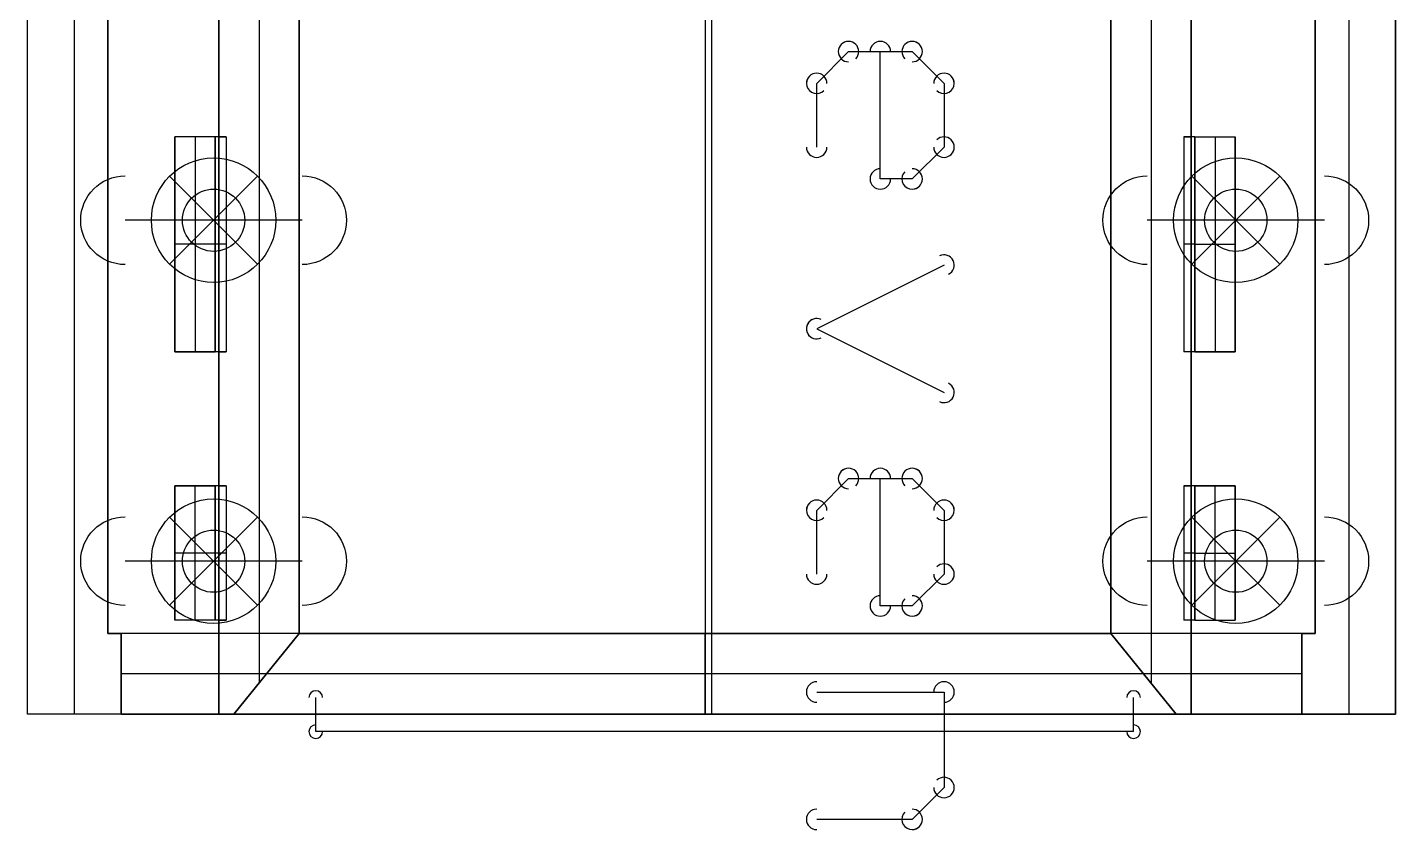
# Model space of a CAD drawing. Header units: inches. Extents: x 0 to 2.1, y -0.07 to 2.7.
# Drawn here: x 0.4353 to 0.8369, y 1.0713 to 1.3066 of the extents above; entities that cross this region are included whole.
import ezdxf

# ---------------------------------------------------------------- set-up
doc = ezdxf.new("R2010")
doc.units = ezdxf.units.IN
doc.header["$LTSCALE"] = 0.03937
doc.header["$MEASUREMENT"] = 0
for name, color, linetype, true_color in [('freetronics11$components', 254, 'Continuous', 0xe6e6e6), ('freetronics11$dxf$0', 18, 'Continuous', 0x000000), ('freetronics11$old_freetronics11$pcb', 96, 'Continuous', 0x007f00), ('freetronics11$pads$bottom', 30, 'Continuous', 0xff7f00), ('freetronics11$screen', 52, 'Continuous', 0xd7d71f)]:
    doc.layers.add(name, color=color, linetype=linetype, true_color=true_color)

# ---------------------------------------------------------------- blocks, each defined once
blk = doc.blocks.new('LONGP100')
at = {"layer": 'freetronics11$dxf$0', "color": 0, "linetype": 'ByBlock', "lineweight": -2}
blk.add_line((-0.5, 0), (0.5, 0), dxfattribs=at)
for centre, start, end in [((-0.5, 0), 90, 270), ((0.5, 0), 270, 90)]:
    blk.add_arc(centre, 0.25, start, end, dxfattribs=at)

msp = doc.modelspace()

# ---------------------------------------------------------------- linework, layer by layer
at = {"layer": 'freetronics11$components'}
for p, q in [((0.49, 1.25, 0.0443), (0.47709, 1.26291)), ((0.50291, 1.26291), (0.47709, 1.23709)), ((0.50291, 1.23709), (0.47709, 1.26291)), ((0.49, 1.25, 0.0443), (0.50291, 1.26291)), ((0.79, 1.25, 0.0443), (0.77709, 1.26291)), ((0.80291, 1.26291), (0.77709, 1.23709)), ((0.80291, 1.23709), (0.77709, 1.26291)), ((0.79, 1.25, 0.0443), (0.80291, 1.26291)), ((0.49, 1.25, 0.0443), (0.47709, 1.23709)), ((0.49, 1.25, 0.0443), (0.50291, 1.23709)), ((0.79, 1.25, 0.0443), (0.77709, 1.23709)), ((0.79, 1.25, 0.0443), (0.80291, 1.23709)), ((0.49, 1.15, 0.0443), (0.47709, 1.16291)), ((0.50291, 1.16291), (0.47709, 1.13709)), ((0.50291, 1.13709), (0.47709, 1.16291)), ((0.49, 1.15, 0.0443), (0.50291, 1.16291)), ((0.79, 1.15, 0.0443), (0.77709, 1.16291)), ((0.80291, 1.16291), (0.77709, 1.13709)), ((0.80291, 1.13709), (0.77709, 1.16291)), ((0.79, 1.15, 0.0443), (0.80291, 1.16291)), ((0.49, 1.15, 0.0443), (0.47709, 1.13709)), ((0.49, 1.15, 0.0443), (0.50291, 1.13709)), ((0.79, 1.15, 0.0443), (0.77709, 1.13709)), ((0.79, 1.15, 0.0443), (0.80291, 1.13709))]:
    msp.add_line(p, q, dxfattribs=at)
for centre, radius in [((0.49, 1.25), 0.01826), ((0.79, 1.25), 0.01826), ((0.49, 1.25, 0.02215), 0.00913), ((0.79, 1.25, 0.02215), 0.00913), ((0.49, 1.15), 0.01826), ((0.79, 1.15), 0.01826), ((0.49, 1.15, 0.02215), 0.00913), ((0.79, 1.15, 0.02215), 0.00913)]:
    msp.add_circle(centre, radius, dxfattribs=at)
at = {"layer": 'freetronics11$old_freetronics11$pcb', "color": 18, "true_color": 0x050505}
for p, q in [((0.43534, 1.10514, -0.2756), (0.43534, 2.50672, -0.2756)), ((0.43534, 1.10514, -0.063), (0.43534, 2.50672, -0.063)), ((0.43534, 1.10514, -0.1693), (0.43534, 2.50672, -0.1693)), ((0.44912, 2.50672, -0.2756), (0.44912, 1.10514, -0.2756)), ((0.82314, 2.50672, -0.2756), (0.82314, 1.10514, -0.2756)), ((0.83692, 2.50672, -0.063), (0.83692, 1.10514, -0.063)), ((0.83692, 1.10514, -0.2756), (0.83692, 2.50672, -0.2756)), ((0.83692, 2.50672, -0.1693), (0.83692, 1.10514, -0.1693)), ((0.45897, 2.4831, -0.2756), (0.45897, 1.12877, -0.2756)), ((0.45897, 1.12877, -0.08662), (0.45897, 2.4831, -0.08662)), ((0.45897, 1.12877, -0.18111), (0.45897, 2.4831, -0.18111)), ((0.8133, 2.4831, -0.08662), (0.8133, 1.12877, -0.08662)), ((0.8133, 1.12877, -0.2756), (0.8133, 2.4831, -0.2756)), ((0.8133, 2.4831, -0.18111), (0.8133, 1.12877, -0.18111)), ((0.63613, 2.44766, -0.063), (0.63613, 1.10514, -0.063)), ((0.63613, 2.42404, -0.08662), (0.63613, 1.12877, -0.08662)), ((0.49152, 1.27443, -0.31891), (0.49152, 1.3138, -0.31891)), ((0.49152, 1.3138, -0.32481), (0.49152, 1.27443, -0.32481)), ((0.49152, 1.27443, -0.32186), (0.49152, 1.3138, -0.32186)), ((0.77695, 1.27443, -0.32481), (0.77695, 1.3138, -0.32481)), ((0.77695, 1.3138, -0.31891), (0.77695, 1.27443, -0.31891)), ((0.77695, 1.3138, -0.32186), (0.77695, 1.27443, -0.32186)), ((0.49152, 1.29412, -0.31891), (0.49152, 1.29412, -0.32481)), ((0.77695, 1.29412, -0.31891), (0.77695, 1.29412, -0.32481)), ((0.49152, 1.27443, -0.32481), (0.49152, 1.27443, -0.31891)), ((0.77695, 1.27443, -0.31891), (0.77695, 1.27443, -0.32481)), ((0.77801, 1.27443, -0.23117), (0.78982, 1.27443, -0.23117)), ((0.77801, 1.21144, -0.23117), (0.77801, 1.27443, -0.23117)), ((0.78392, 1.27443, -0.23117), (0.78392, 1.21144, -0.23117)), ((0.78982, 1.27443, -0.23117), (0.78982, 1.21144, -0.23117)), ((0.77801, 1.24294, -0.23117), (0.78982, 1.24294, -0.23117)), ((0.49152, 1.17207, -0.31891), (0.49152, 1.21144, -0.31891)), ((0.49152, 1.21144, -0.31891), (0.49152, 1.21144, -0.32481)), ((0.49152, 1.21144, -0.32481), (0.49152, 1.17207, -0.32481)), ((0.49152, 1.17207, -0.32186), (0.49152, 1.21144, -0.32186)), ((0.77695, 1.17207, -0.32481), (0.77695, 1.21144, -0.32481)), ((0.77695, 1.21144, -0.32481), (0.77695, 1.21144, -0.31891)), ((0.77695, 1.21144, -0.31891), (0.77695, 1.17207, -0.31891)), ((0.77695, 1.21144, -0.32186), (0.77695, 1.17207, -0.32186)), ((0.78982, 1.21144, -0.23117), (0.77801, 1.21144, -0.23117)), ((0.49152, 1.19176, -0.31891), (0.49152, 1.19176, -0.32481)), ((0.77695, 1.19176, -0.31891), (0.77695, 1.19176, -0.32481)), ((0.49152, 1.17207, -0.32481), (0.49152, 1.17207, -0.31891)), ((0.77695, 1.17207, -0.31891), (0.77695, 1.17207, -0.32481)), ((0.78982, 1.17207, -0.23117), (0.77801, 1.17207, -0.23117)), ((0.77801, 1.17207, -0.23117), (0.77801, 1.1327, -0.23117)), ((0.78392, 1.1327, -0.23117), (0.78392, 1.17207, -0.23117)), ((0.78982, 1.1327, -0.23117), (0.78982, 1.17207, -0.23117)), ((0.77801, 1.15239, -0.23117), (0.78982, 1.15239, -0.23117)), ((0.49152, 1.1327, -0.31891), (0.49152, 1.1327, -0.32481)), ((0.49152, 1.1327, -0.32481), (0.49152, 1.10514, -0.32481)), ((0.49152, 1.10514, -0.31891), (0.49152, 1.1327, -0.31891)), ((0.49152, 1.10514, -0.32186), (0.49152, 1.1327, -0.32186)), ((0.77695, 1.1327, -0.32481), (0.77695, 1.1327, -0.31891)), ((0.77695, 1.1327, -0.31891), (0.77695, 1.10514, -0.31891)), ((0.77695, 1.10514, -0.32481), (0.77695, 1.1327, -0.32481)), ((0.77695, 1.1327, -0.32186), (0.77695, 1.10514, -0.32186)), ((0.77801, 1.1327, -0.23117), (0.78982, 1.1327, -0.23117)), ((0.45897, 1.12877, -0.2756), (0.4629, 1.12877, -0.2756)), ((0.45897, 1.12877, -0.08662), (0.45897, 1.12877, -0.2756)), ((0.8133, 1.12877, -0.08662), (0.45897, 1.12877, -0.08662)), ((0.8133, 1.12877, -0.18111), (0.45897, 1.12877, -0.18111)), ((0.4629, 1.12877, -0.2382), (0.4629, 1.12877, -0.2756)), ((0.4629, 1.10514, -0.2382), (0.4629, 1.12877, -0.2382)), ((0.4629, 1.12877, -0.2756), (0.4629, 1.10514, -0.2756)), ((0.80936, 1.12877, -0.2382), (0.4629, 1.12877, -0.2382)), ((0.4629, 1.12877, -0.2569), (0.4629, 1.10514, -0.2569)), ((0.63613, 1.12877, -0.2382), (0.63613, 1.10514, -0.2382)), ((0.63613, 1.12877, -0.08662), (0.63613, 1.12877, -0.2382)), ((0.80936, 1.10514, -0.2382), (0.80936, 1.12877, -0.2382)), ((0.80936, 1.12877, -0.2756), (0.80936, 1.12877, -0.2382)), ((0.80936, 1.10514, -0.2756), (0.80936, 1.12877, -0.2756)), ((0.80936, 1.12877, -0.2756), (0.8133, 1.12877, -0.2756)), ((0.80936, 1.12877, -0.2569), (0.80936, 1.10514, -0.2569)), ((0.8133, 1.12877, -0.2756), (0.8133, 1.12877, -0.08662)), ((0.4629, 1.11695, -0.2382), (0.4629, 1.11695, -0.2756)), ((0.80936, 1.11695, -0.2382), (0.4629, 1.11695, -0.2382)), ((0.49152, 1.11892, -0.31891), (0.49152, 1.11892, -0.32481)), ((0.77695, 1.11892, -0.31891), (0.77695, 1.11892, -0.32481)), ((0.80936, 1.11695, -0.2756), (0.80936, 1.11695, -0.2382)), ((0.4629, 1.10514, -0.2756), (0.43534, 1.10514, -0.2756)), ((0.43534, 1.10514, -0.2756), (0.43534, 1.10514, -0.063)), ((0.83692, 1.10514, -0.063), (0.43534, 1.10514, -0.063)), ((0.83692, 1.10514, -0.1693), (0.43534, 1.10514, -0.1693)), ((0.4629, 1.10514, -0.2756), (0.4629, 1.10514, -0.2382)), ((0.4629, 1.10514, -0.2382), (0.80936, 1.10514, -0.2382)), ((0.49152, 1.10514, -0.32481), (0.49152, 1.10514, -0.31891)), ((0.63613, 1.10514, -0.063), (0.63613, 1.10514, -0.2382)), ((0.77695, 1.10514, -0.31891), (0.77695, 1.10514, -0.32481)), ((0.80936, 1.10514, -0.2382), (0.80936, 1.10514, -0.2756)), ((0.80936, 1.10514, -0.2756), (0.83692, 1.10514, -0.2756)), ((0.83692, 1.10514, -0.2756), (0.83692, 1.10514, -0.063))]:
    msp.add_line(p, q, dxfattribs=at)
at = {"layer": 'freetronics11$old_freetronics11$pcb', "color": 251, "true_color": 0x696969}
for p, q in [((0.50333, 2.49763, -0.35631), (0.50333, 1.11423, -0.35631)), ((0.50333, 2.49763, -0.28741), (0.50333, 1.11423, -0.28741)), ((0.76514, 2.49763, -0.35631), (0.76514, 1.11423, -0.35631)), ((0.76514, 2.49763, -0.28741), (0.76514, 1.11423, -0.28741)), ((0.51514, 1.12877, -0.3878), (0.51514, 2.4831, -0.3878)), ((0.51514, 2.4831, -0.3878), (0.51514, 1.12877, -0.3878)), ((0.51514, 1.12877, -0.25591), (0.51514, 2.4831, -0.25591)), ((0.51514, 1.12877, -0.25591), (0.51514, 2.4831, -0.25591)), ((0.63424, 2.4831, -0.25591), (0.63424, 1.12877, -0.25591)), ((0.75333, 2.4831, -0.3878), (0.75333, 1.12877, -0.3878)), ((0.75333, 1.12877, -0.3878), (0.75333, 2.4831, -0.3878)), ((0.75333, 2.4831, -0.25591), (0.75333, 1.12877, -0.25591)), ((0.75333, 2.4831, -0.25591), (0.75333, 1.12877, -0.25591)), ((0.63424, 2.4703, -0.3878), (0.63424, 1.12877, -0.3878)), ((0.49152, 1.27443, -0.32481), (0.49152, 1.3138, -0.32481)), ((0.49152, 1.3138, -0.31891), (0.49152, 1.27443, -0.31891)), ((0.77695, 1.3138, -0.32481), (0.77695, 1.27443, -0.32481)), ((0.77695, 1.27443, -0.31891), (0.77695, 1.3138, -0.31891)), ((0.49152, 1.21144, -0.32481), (0.49152, 1.27443, -0.32481)), ((0.49152, 1.27443, -0.31891), (0.49367, 1.27443, -0.31319)), ((0.49367, 1.27443, -0.31319), (0.49367, 1.21144, -0.31319)), ((0.77481, 1.21144, -0.31319), (0.77481, 1.27443, -0.31319)), ((0.77481, 1.27443, -0.31319), (0.77695, 1.27443, -0.31891)), ((0.77695, 1.27443, -0.32481), (0.77695, 1.21144, -0.32481)), ((0.49152, 1.17207, -0.32481), (0.49152, 1.21144, -0.32481)), ((0.49367, 1.21144, -0.31319), (0.49152, 1.21144, -0.31891)), ((0.49152, 1.21144, -0.31891), (0.49152, 1.17207, -0.31891)), ((0.77695, 1.21144, -0.31891), (0.77481, 1.21144, -0.31319)), ((0.77695, 1.21144, -0.32481), (0.77695, 1.17207, -0.32481)), ((0.77695, 1.17207, -0.31891), (0.77695, 1.21144, -0.31891)), ((0.49152, 1.1327, -0.32481), (0.49152, 1.17207, -0.32481)), ((0.49152, 1.17207, -0.31891), (0.49367, 1.17207, -0.31319)), ((0.49367, 1.17207, -0.31319), (0.49367, 1.1327, -0.31319)), ((0.77481, 1.1327, -0.31319), (0.77481, 1.17207, -0.31319)), ((0.77481, 1.17207, -0.31319), (0.77695, 1.17207, -0.31891)), ((0.77695, 1.17207, -0.32481), (0.77695, 1.1327, -0.32481)), ((0.49152, 1.10514, -0.32481), (0.49152, 1.1327, -0.32481)), ((0.49367, 1.1327, -0.31319), (0.49152, 1.1327, -0.31891)), ((0.49152, 1.1327, -0.31891), (0.49152, 1.10514, -0.31891)), ((0.77695, 1.1327, -0.31891), (0.77481, 1.1327, -0.31319)), ((0.77695, 1.1327, -0.32481), (0.77695, 1.10514, -0.32481)), ((0.77695, 1.10514, -0.31891), (0.77695, 1.1327, -0.31891)), ((0.51514, 1.12877, -0.3878), (0.49595, 1.10514, -0.33662)), ((0.49595, 1.10514, -0.33662), (0.51514, 1.12877, -0.3878)), ((0.51514, 1.12877, -0.25591), (0.49595, 1.10514, -0.30709)), ((0.49595, 1.10514, -0.30709), (0.51514, 1.12877, -0.25591)), ((0.75333, 1.12877, -0.3878), (0.51514, 1.12877, -0.3878)), ((0.51514, 1.12877, -0.3878), (0.75333, 1.12877, -0.3878)), ((0.75333, 1.12877, -0.25591), (0.51514, 1.12877, -0.25591)), ((0.75333, 1.12877, -0.25591), (0.51514, 1.12877, -0.25591)), ((0.63424, 1.12877, -0.3878), (0.63424, 1.10514, -0.33662)), ((0.63424, 1.10514, -0.30709), (0.63424, 1.12877, -0.25591)), ((0.77252, 1.10514, -0.33662), (0.75333, 1.12877, -0.3878)), ((0.75333, 1.12877, -0.3878), (0.77252, 1.10514, -0.33662)), ((0.77252, 1.10514, -0.30709), (0.75333, 1.12877, -0.25591)), ((0.75333, 1.12877, -0.25591), (0.77252, 1.10514, -0.30709)), ((0.76293, 1.11695, -0.36221), (0.50555, 1.11695, -0.36221)), ((0.76293, 1.11695, -0.2815), (0.50555, 1.11695, -0.2815)), ((0.49595, 1.10514, -0.30709), (0.49152, 1.10514, -0.31891)), ((0.49152, 1.10514, -0.31891), (0.49152, 1.10514, -0.32481)), ((0.49152, 1.10514, -0.32481), (0.49595, 1.10514, -0.33662)), ((0.77695, 1.10514, -0.32186), (0.49152, 1.10514, -0.32186)), ((0.49595, 1.10514, -0.33662), (0.49152, 1.10514, -0.32481)), ((0.49152, 1.10514, -0.31891), (0.49595, 1.10514, -0.30709)), ((0.77252, 1.10514, -0.30709), (0.49595, 1.10514, -0.30709)), ((0.49595, 1.10514, -0.33662), (0.77252, 1.10514, -0.33662)), ((0.77252, 1.10514, -0.33662), (0.49595, 1.10514, -0.33662)), ((0.49595, 1.10514, -0.30709), (0.77252, 1.10514, -0.30709)), ((0.63424, 1.10514, -0.30709), (0.63424, 1.10514, -0.33662)), ((0.77695, 1.10514, -0.32481), (0.77252, 1.10514, -0.33662)), ((0.77252, 1.10514, -0.33662), (0.77695, 1.10514, -0.32481)), ((0.77695, 1.10514, -0.31891), (0.77252, 1.10514, -0.30709)), ((0.77252, 1.10514, -0.30709), (0.77695, 1.10514, -0.31891)), ((0.77695, 1.10514, -0.32481), (0.77695, 1.10514, -0.31891))]:
    msp.add_line(p, q, dxfattribs=at)
at = {"layer": 'freetronics11$old_freetronics11$pcb', "color": 254, "true_color": 0xe6e6e6}
for p, q in [((0.47865, 1.27443, -0.23117), (0.47865, 1.27443, -0.30991)), ((0.49046, 1.27443, -0.23117), (0.47865, 1.27443, -0.23117)), ((0.49046, 1.27443, -0.27799), (0.47865, 1.27443, -0.27799)), ((0.49046, 1.27443, -0.23117), (0.47865, 1.27443, -0.23117)), ((0.47865, 1.27443, -0.23117), (0.47865, 1.21144, -0.23117)), ((0.47865, 1.27443, -0.23117), (0.47865, 1.27443, -0.30991)), ((0.47865, 1.27443, -0.30991), (0.47865, 1.21144, -0.30991)), ((0.47865, 1.21144, -0.23117), (0.47865, 1.27443, -0.23117)), ((0.47865, 1.27443, -0.27054), (0.47865, 1.21144, -0.27054)), ((0.47865, 1.21144, -0.30991), (0.47865, 1.27443, -0.30991)), ((0.48456, 1.27443, -0.23117), (0.48456, 1.21144, -0.23117)), ((0.48616, 1.27443, -0.32284), (0.48616, 1.27443, -0.23117)), ((0.49046, 1.27443, -0.30962), (0.49046, 1.27443, -0.23117)), ((0.49046, 1.21144, -0.30962), (0.49046, 1.27443, -0.30962)), ((0.49046, 1.27443, -0.30962), (0.49046, 1.27443, -0.23117)), ((0.49046, 1.27443, -0.23117), (0.49046, 1.21144, -0.23117)), ((0.49046, 1.21144, -0.30962), (0.49046, 1.27443, -0.30962)), ((0.49046, 1.27443, -0.2704), (0.49046, 1.21144, -0.2704)), ((0.49046, 1.21144, -0.23117), (0.49046, 1.27443, -0.23117)), ((0.49152, 1.27443, -0.32481), (0.49152, 1.27443, -0.31891)), ((0.49152, 1.27443, -0.31891), (0.49367, 1.27443, -0.31319)), ((0.49152, 1.27443, -0.32481), (0.49152, 1.21144, -0.32481)), ((0.49367, 1.27443, -0.31319), (0.49367, 1.21144, -0.31319)), ((0.77695, 1.27443, -0.31891), (0.77481, 1.27443, -0.31319)), ((0.77481, 1.21144, -0.31319), (0.77481, 1.27443, -0.31319)), ((0.77695, 1.27443, -0.32481), (0.77695, 1.27443, -0.31891)), ((0.77695, 1.21144, -0.32481), (0.77695, 1.27443, -0.32481)), ((0.77801, 1.27443, -0.30962), (0.77801, 1.27443, -0.23117)), ((0.77801, 1.27443, -0.23117), (0.78982, 1.27443, -0.23117)), ((0.77801, 1.27443, -0.27799), (0.78982, 1.27443, -0.27799)), ((0.77801, 1.27443, -0.30962), (0.77801, 1.21144, -0.30962)), ((0.77801, 1.27443, -0.30962), (0.77801, 1.27443, -0.23117)), ((0.77801, 1.21144, -0.30962), (0.77801, 1.27443, -0.30962)), ((0.77801, 1.27443, -0.23117), (0.77801, 1.21144, -0.23117)), ((0.77801, 1.27443, -0.2704), (0.77801, 1.21144, -0.2704)), ((0.78232, 1.27443, -0.32284), (0.78232, 1.27443, -0.23117)), ((0.78982, 1.27443, -0.23117), (0.78982, 1.27443, -0.30991)), ((0.78982, 1.27443, -0.23117), (0.78982, 1.27443, -0.30991)), ((0.78982, 1.21144, -0.23117), (0.78982, 1.27443, -0.23117)), ((0.78982, 1.27443, -0.30991), (0.78982, 1.21144, -0.30991)), ((0.78982, 1.27443, -0.27054), (0.78982, 1.21144, -0.27054)), ((0.78982, 1.27443, -0.30991), (0.78982, 1.21144, -0.30991)), ((0.49046, 1.24294, -0.23117), (0.47865, 1.24294, -0.23117)), ((0.47865, 1.24294, -0.23117), (0.47865, 1.24294, -0.30991)), ((0.49046, 1.24294, -0.30962), (0.49046, 1.24294, -0.23117)), ((0.77801, 1.24294, -0.30962), (0.77801, 1.24294, -0.23117)), ((0.78982, 1.24294, -0.23117), (0.78982, 1.24294, -0.30991)), ((0.49046, 1.21144, -0.23117), (0.47865, 1.21144, -0.23117)), ((0.47865, 1.21144, -0.23117), (0.47865, 1.21144, -0.30991)), ((0.49046, 1.21144, -0.27799), (0.47865, 1.21144, -0.27799)), ((0.47865, 1.21144, -0.23117), (0.49046, 1.21144, -0.23117)), ((0.47865, 1.21144, -0.30991), (0.47865, 1.21144, -0.23117)), ((0.48616, 1.21144, -0.32284), (0.48616, 1.21144, -0.23117)), ((0.49046, 1.21144, -0.30962), (0.49046, 1.21144, -0.23117)), ((0.49046, 1.21144, -0.23117), (0.49046, 1.21144, -0.30962)), ((0.49152, 1.21144, -0.32481), (0.49152, 1.21144, -0.31891)), ((0.49152, 1.21144, -0.31891), (0.49367, 1.21144, -0.31319)), ((0.77695, 1.21144, -0.31891), (0.77481, 1.21144, -0.31319)), ((0.77695, 1.21144, -0.32481), (0.77695, 1.21144, -0.31891)), ((0.77801, 1.21144, -0.23117), (0.78982, 1.21144, -0.23117)), ((0.77801, 1.21144, -0.30962), (0.77801, 1.21144, -0.23117)), ((0.77801, 1.21144, -0.27799), (0.78982, 1.21144, -0.27799)), ((0.77801, 1.21144, -0.23117), (0.77801, 1.21144, -0.30962)), ((0.78232, 1.21144, -0.32284), (0.78232, 1.21144, -0.23117)), ((0.78982, 1.21144, -0.23117), (0.78982, 1.21144, -0.30991)), ((0.78982, 1.21144, -0.30991), (0.78982, 1.21144, -0.23117)), ((0.47865, 1.17207, -0.23117), (0.47865, 1.17207, -0.30991)), ((0.49046, 1.17207, -0.23117), (0.47865, 1.17207, -0.23117)), ((0.49046, 1.17207, -0.27799), (0.47865, 1.17207, -0.27799)), ((0.47865, 1.17207, -0.23117), (0.49046, 1.17207, -0.23117)), ((0.47865, 1.1327, -0.23117), (0.47865, 1.17207, -0.23117)), ((0.47865, 1.17207, -0.23117), (0.47865, 1.1327, -0.23117)), ((0.47865, 1.17207, -0.30991), (0.47865, 1.17207, -0.23117)), ((0.47865, 1.1327, -0.30991), (0.47865, 1.17207, -0.30991)), ((0.47865, 1.1327, -0.27054), (0.47865, 1.17207, -0.27054)), ((0.47865, 1.1327, -0.30991), (0.47865, 1.17207, -0.30991)), ((0.48456, 1.1327, -0.23117), (0.48456, 1.17207, -0.23117)), ((0.48616, 1.17207, -0.32284), (0.48616, 1.17207, -0.23117)), ((0.49046, 1.17207, -0.30962), (0.49046, 1.17207, -0.23117)), ((0.49046, 1.1327, -0.30962), (0.49046, 1.17207, -0.30962)), ((0.49046, 1.17207, -0.30962), (0.49046, 1.1327, -0.30962)), ((0.49046, 1.17207, -0.23117), (0.49046, 1.17207, -0.30962)), ((0.49046, 1.1327, -0.23117), (0.49046, 1.17207, -0.23117)), ((0.49046, 1.1327, -0.2704), (0.49046, 1.17207, -0.2704)), ((0.49046, 1.17207, -0.23117), (0.49046, 1.1327, -0.23117)), ((0.49152, 1.17207, -0.32481), (0.49152, 1.17207, -0.31891)), ((0.49152, 1.17207, -0.31891), (0.49367, 1.17207, -0.31319)), ((0.49152, 1.17207, -0.32481), (0.49152, 1.1327, -0.32481)), ((0.49367, 1.17207, -0.31319), (0.49367, 1.1327, -0.31319)), ((0.77695, 1.17207, -0.31891), (0.77481, 1.17207, -0.31319)), ((0.77481, 1.1327, -0.31319), (0.77481, 1.17207, -0.31319)), ((0.77695, 1.17207, -0.32481), (0.77695, 1.17207, -0.31891)), ((0.77695, 1.1327, -0.32481), (0.77695, 1.17207, -0.32481)), ((0.77801, 1.17207, -0.30962), (0.77801, 1.17207, -0.23117)), ((0.77801, 1.17207, -0.23117), (0.78982, 1.17207, -0.23117)), ((0.77801, 1.17207, -0.27799), (0.78982, 1.17207, -0.27799)), ((0.77801, 1.17207, -0.30962), (0.77801, 1.1327, -0.30962)), ((0.77801, 1.1327, -0.23117), (0.77801, 1.17207, -0.23117)), ((0.77801, 1.17207, -0.23117), (0.77801, 1.17207, -0.30962)), ((0.77801, 1.17207, -0.30962), (0.77801, 1.1327, -0.30962)), ((0.77801, 1.1327, -0.2704), (0.77801, 1.17207, -0.2704)), ((0.78232, 1.17207, -0.32284), (0.78232, 1.17207, -0.23117)), ((0.78982, 1.17207, -0.23117), (0.78982, 1.17207, -0.30991)), ((0.78982, 1.1327, -0.30991), (0.78982, 1.17207, -0.30991)), ((0.78982, 1.17207, -0.30991), (0.78982, 1.17207, -0.23117)), ((0.78982, 1.17207, -0.23117), (0.78982, 1.1327, -0.23117)), ((0.78982, 1.1327, -0.27054), (0.78982, 1.17207, -0.27054)), ((0.78982, 1.17207, -0.30991), (0.78982, 1.1327, -0.30991)), ((0.49046, 1.15239, -0.23117), (0.47865, 1.15239, -0.23117)), ((0.47865, 1.15239, -0.23117), (0.47865, 1.15239, -0.30991)), ((0.49046, 1.15239, -0.30962), (0.49046, 1.15239, -0.23117)), ((0.77801, 1.15239, -0.30962), (0.77801, 1.15239, -0.23117)), ((0.78982, 1.15239, -0.23117), (0.78982, 1.15239, -0.30991)), ((0.49046, 1.1327, -0.23117), (0.47865, 1.1327, -0.23117)), ((0.47865, 1.1327, -0.23117), (0.47865, 1.1327, -0.30991)), ((0.49046, 1.1327, -0.27799), (0.47865, 1.1327, -0.27799)), ((0.49046, 1.1327, -0.23117), (0.47865, 1.1327, -0.23117)), ((0.47865, 1.1327, -0.23117), (0.47865, 1.1327, -0.30991)), ((0.48616, 1.1327, -0.32284), (0.48616, 1.1327, -0.23117)), ((0.49046, 1.1327, -0.30962), (0.49046, 1.1327, -0.23117)), ((0.49046, 1.1327, -0.30962), (0.49046, 1.1327, -0.23117)), ((0.49152, 1.1327, -0.32481), (0.49152, 1.1327, -0.31891)), ((0.49152, 1.1327, -0.31891), (0.49367, 1.1327, -0.31319)), ((0.77695, 1.1327, -0.31891), (0.77481, 1.1327, -0.31319)), ((0.77695, 1.1327, -0.32481), (0.77695, 1.1327, -0.31891)), ((0.77801, 1.1327, -0.23117), (0.78982, 1.1327, -0.23117)), ((0.77801, 1.1327, -0.30962), (0.77801, 1.1327, -0.23117)), ((0.77801, 1.1327, -0.27799), (0.78982, 1.1327, -0.27799)), ((0.77801, 1.1327, -0.30962), (0.77801, 1.1327, -0.23117)), ((0.78232, 1.1327, -0.32284), (0.78232, 1.1327, -0.23117)), ((0.78982, 1.1327, -0.23117), (0.78982, 1.1327, -0.30991)), ((0.78982, 1.1327, -0.23117), (0.78982, 1.1327, -0.30991))]:
    msp.add_line(p, q, dxfattribs=at)
at = {"layer": 'freetronics11$old_freetronics11$pcb', "color": 254, "true_color": 0xe6e6e6, "extrusion": (-1.79876e-13, 1, -1.61545e-13)}
msp.add_arc((-0.49405, -0.30962, 1.27443), 0.00359, 276.1465, 0, dxfattribs=at)
at = {"layer": 'freetronics11$old_freetronics11$pcb', "color": 254, "true_color": 0xe6e6e6, "extrusion": (-3.81678e-32, 1, -6.93889e-17)}
for centre, start, end in [((-0.49405, -0.30962, 1.27443), 276.1465, 0), ((-0.49405, -0.30962, 1.21144), 276.1465, 0), ((-0.77442, -0.30962, 1.21144), 180, 263.8535), ((-0.49405, -0.30962, 1.17207), 276.1465, 0), ((-0.77442, -0.30962, 1.17207), 180, 263.8535), ((-0.49405, -0.30962, 1.1327), 276.1465, 0), ((-0.77442, -0.30962, 1.1327), 180, 263.8535)]:
    msp.add_arc(centre, 0.00359, start, end, dxfattribs=at)
at = {"layer": 'freetronics11$old_freetronics11$pcb', "color": 254, "true_color": 0xe6e6e6, "extrusion": (1.79876e-13, 1, -1.61545e-13)}
msp.add_arc((-0.77442, -0.30962, 1.27443), 0.00359, 180, 263.8535, dxfattribs=at)
at = {"layer": 'freetronics11$old_freetronics11$pcb', "color": 254, "true_color": 0xe6e6e6, "extrusion": (4.27152e-14, 1, -3.46825e-14)}
msp.add_arc((-0.77442, -0.30962, 1.27443), 0.00359, 180, 263.8535, dxfattribs=at)
at = {"layer": 'freetronics11$old_freetronics11$pcb', "color": 254, "true_color": 0xe6e6e6, "extrusion": (0, 1, -2.81997e-15)}
for centre, start, end in [((-0.49405, -0.30962, 1.24294), 276.1465, 0), ((-0.77442, -0.30962, 1.24294), 180, 263.8535), ((-0.77442, -0.30962, 1.15239), 180, 263.8535)]:
    msp.add_arc(centre, 0.00359, start, end, dxfattribs=at)
at = {"layer": 'freetronics11$old_freetronics11$pcb', "color": 254, "true_color": 0xe6e6e6, "extrusion": (0, 1, 0)}
for centre, start, end in [((-0.49405, -0.30962, 1.21144), 276.1465, 360), ((-0.77442, -0.30962, 1.21144), 180, 263.8535), ((-0.49405, -0.30962, 1.17207), 276.1465, 0), ((-0.77442, -0.30962, 1.17207), 180, 263.8535), ((-0.49405, -0.30962, 1.1327), 276.1465, 0), ((-0.77442, -0.30962, 1.1327), 180, 263.8535)]:
    msp.add_arc(centre, 0.00359, start, end, dxfattribs=at)
at = {"layer": 'freetronics11$old_freetronics11$pcb', "color": 254, "true_color": 0xe6e6e6, "extrusion": (0, 1, -1.40998e-15)}
msp.add_arc((-0.49405, -0.30962, 1.15239), 0.00359, 276.1465, 0, dxfattribs=at)
at = {"layer": 'freetronics11$screen'}
for p, q in [((0.667, 1.29013), (0.67634, 1.29947)), ((0.67634, 1.29947), (0.69502, 1.29947)), ((0.68568, 1.26211), (0.68568, 1.29947)), ((0.69502, 1.29947), (0.70437, 1.29013)), ((0.667, 1.27145), (0.667, 1.29013)), ((0.70437, 1.29013), (0.70437, 1.27145)), ((0.70437, 1.27145), (0.69502, 1.26211)), ((0.69502, 1.26211), (0.68568, 1.26211)), ((0.70437, 1.23686), (0.667, 1.21818)), ((0.667, 1.21818), (0.70437, 1.19949)), ((0.667, 1.16491), (0.67634, 1.17425)), ((0.67634, 1.17425), (0.69502, 1.17425)), ((0.68568, 1.13688), (0.68568, 1.17425)), ((0.69502, 1.17425), (0.70437, 1.16491)), ((0.667, 1.14622), (0.667, 1.16491)), ((0.70437, 1.16491), (0.70437, 1.14622)), ((0.70437, 1.14622), (0.69502, 1.13688)), ((0.69502, 1.13688), (0.68568, 1.13688)), ((0.52, 1.1, -0.0642), (0.52, 1.11, -0.0642)), ((0.667, 1.11163), (0.70437, 1.11163)), ((0.70437, 1.11163), (0.70437, 1.08361)), ((0.76, 1.1, -0.0642), (0.76, 1.11, -0.0642)), ((0.76, 1.1, -0.0642), (0.52, 1.1, -0.0642)), ((0.70437, 1.08361), (0.69502, 1.07427)), ((0.69502, 1.07427), (0.667, 1.07427))]:
    msp.add_line(p, q, dxfattribs=at)
for centre, radius, start, end in [((0.67634, 1.29947), 0.003, 90, 270), ((0.67634, 1.29947), 0.003, 315, 135), ((0.68568, 1.29947), 0.003, 0, 180), ((0.69502, 1.29947), 0.003, 45.0068, 225.0068), ((0.69502, 1.29947), 0.003, 270, 90), ((0.667, 1.29013), 0.003, 0, 180), ((0.70437, 1.29013), 0.003, 0, 180), ((0.667, 1.29013), 0.003, 134.9932, 314.9932), ((0.70437, 1.29013), 0.003, 225.0068, 45.0068), ((0.70437, 1.27145), 0.003, 314.9932, 134.9932), ((0.667, 1.27145), 0.003, 180, 0), ((0.70437, 1.27145), 0.003, 180, 0), ((0.68568, 1.26211), 0.003, 90, 270), ((0.69502, 1.26211), 0.003, 270, 90), ((0.68568, 1.26211), 0.003, 180, 0), ((0.69502, 1.26211), 0.003, 134.9932, 314.9932), ((0.70437, 1.23686), 0.003, 296.5608, 116.5608), ((0.667, 1.21818), 0.003, 63.4307, 243.4307), ((0.667, 1.21818), 0.003, 116.5693, 296.5693), ((0.70437, 1.19949), 0.003, 243.4349, 63.4349), ((0.67634, 1.17425), 0.003, 90, 270), ((0.67634, 1.17425), 0.003, 315, 135), ((0.68568, 1.17425), 0.003, 0, 180), ((0.69502, 1.17425), 0.003, 45.0068, 225.0068), ((0.69502, 1.17425), 0.003, 270, 90), ((0.667, 1.16491), 0.003, 0, 180), ((0.667, 1.16491), 0.003, 134.9932, 314.9932), ((0.70437, 1.16491), 0.003, 0, 180), ((0.70437, 1.16491), 0.003, 225.0068, 45.0068), ((0.70437, 1.14622), 0.003, 315, 135), ((0.667, 1.14622), 0.003, 180, 0), ((0.70437, 1.14622), 0.003, 180, 0), ((0.68568, 1.13688), 0.003, 90, 270), ((0.68568, 1.13688), 0.003, 180, 0), ((0.69502, 1.13688), 0.003, 134.9932, 314.9932), ((0.69502, 1.13688), 0.003, 270, 90), ((0.667, 1.11163), 0.003, 90, 270), ((0.70437, 1.11163), 0.003, 0, 180), ((0.70437, 1.11163), 0.003, 270, 90), ((0.52, 1.11, -0.0642), 0.002, 0, 180), ((0.76, 1.11, -0.0642), 0.002, 0, 180), ((0.52, 1.1, -0.0642), 0.002, 90, 270), ((0.76, 1.1, -0.0642), 0.002, 270, 90), ((0.52, 1.1, -0.0642), 0.002, 180, 0), ((0.76, 1.1, -0.0642), 0.002, 180, 0), ((0.70437, 1.08361), 0.003, 314.9932, 134.9932), ((0.70437, 1.08361), 0.003, 180, 0), ((0.667, 1.07427), 0.003, 90, 270), ((0.69502, 1.07427), 0.003, 134.9932, 314.9932), ((0.69502, 1.07427), 0.003, 270, 90)]:
    msp.add_arc(centre, radius, start, end, dxfattribs=at)

# ---------------------------------------------------------------- block references
at = {"layer": 'freetronics11$pads$bottom', "extrusion": (0, 0, -1), "xscale": 0.052, "yscale": 0.052, "rotation": 360}
for p in [(-0.49, 1.25), (-0.49, 1.25), (-0.79, 1.25), (-0.79, 1.25), (-0.49, 1.15), (-0.49, 1.15), (-0.79, 1.15), (-0.79, 1.15)]:
    msp.add_blockref('LONGP100', p, dxfattribs=at)

doc.saveas('drawing.dxf')
